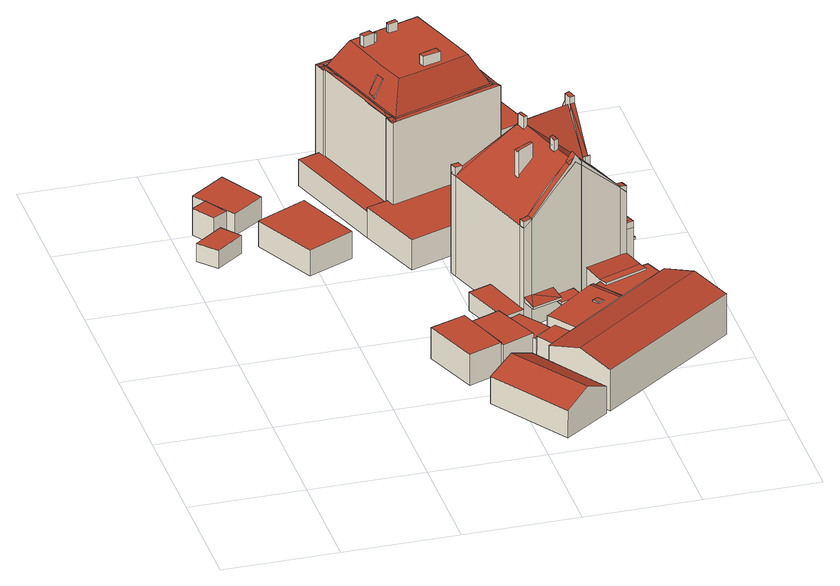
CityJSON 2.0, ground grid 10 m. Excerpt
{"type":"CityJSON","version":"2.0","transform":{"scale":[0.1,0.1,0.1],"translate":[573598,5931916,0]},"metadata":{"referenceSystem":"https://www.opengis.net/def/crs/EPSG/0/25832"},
"CityObjects":{
"building1":{"type":"Building","attributes":{"Grundfläche 2D":"6.346751","Grundhöhe NN":"1.214"},"geometry":[{"type":"Solid","lod":"3","boundaries":[[[[0,1,2,3]],[[4,5,3,2]],[[5,6,0,3]],[[6,7,1,0]],[[7,4,2,1]],[[7,6,5,4]]]],"semantics":{"surfaces":[{"type":"RoofSurface"},{"type":"WallSurface"},{"type":"GroundSurface"}],"values":[[0,1,1,1,1,2]]}}]},
"building2":{"type":"Building","attributes":{"Grundfläche 2D":"3.587829","Grundhöhe NN":"1.177"},"geometry":[{"type":"Solid","lod":"3","boundaries":[[[[8,9,10,11]],[[12,13,11,10]],[[13,14,8,11]],[[14,15,9,8]],[[15,12,10,9]],[[15,14,13,12]]]],"semantics":{"surfaces":[{"type":"RoofSurface"},{"type":"WallSurface"},{"type":"GroundSurface"}],"values":[[0,1,1,1,1,2]]}}]},
"building3":{"type":"Building","attributes":{"Grundfläche 2D":"15.005208","Grundhöhe NN":"1.128"},"geometry":[{"type":"Solid","lod":"3","boundaries":[[[[16,17,18,19]],[[20,21,19,18]],[[21,22,16,19]],[[22,23,17,16]],[[23,20,18,17]],[[23,22,21,20]]]],"semantics":{"surfaces":[{"type":"RoofSurface"},{"type":"WallSurface"},{"type":"GroundSurface"}],"values":[[0,1,1,1,1,2]]}}]},
"building4":{"type":"Building","attributes":{"Grundfläche 2D":"27.622123","Grundhöhe NN":"0.973"},"geometry":[{"type":"Solid","lod":"3","boundaries":[[[[24,25,26,27]],[[28,29,27,26]],[[29,30,24,27]],[[30,31,25,24]],[[31,28,26,25]],[[31,30,29,28]]]],"semantics":{"surfaces":[{"type":"RoofSurface"},{"type":"WallSurface"},{"type":"GroundSurface"}],"values":[[0,1,1,1,1,2]]}}]},
"building5":{"type":"Building","attributes":{"Grundfläche 2D":"43.144175","Grundhöhe NN":"1.647"},"geometry":[{"type":"Solid","lod":"3","boundaries":[[[[32,33,34,35,36,37]],[[38,39,40,41,42]],[[43,44,45,46,47,48,49,50]],[[51,52,53,54]],[[35,34,55,56]],[[37,36,35,56,57,50,49]],[[58,32,37,49,48,59]],[[33,32,58,60]],[[61,40,39,44,43,62]],[[41,40,61,63]],[[42,41,63,64]],[[38,65,66,44,39]],[[38,42,64,65]],[[43,50,57,62]],[[45,44,66,67]],[[46,45,67,68]],[[47,46,68,69]],[[48,47,69,59]],[[51,70,55,34,52]],[[71,53,52,34,33,60]],[[54,53,71,72]],[[51,54,72,70]],[[59,69,68,67,66,65,64,63,61,62,57,56,55,70,72,71,60,58]]]],"semantics":{"surfaces":[{"type":"RoofSurface"},{"type":"WallSurface"},{"type":"GroundSurface"}],"values":[[0,0,0,0,1,1,1,1,1,1,1,1,1,1,1,1,1,1,1,1,1,1,2]]}}]},
"building6":{"type":"Building","attributes":{"Grundfläche 2D":"133.433454","Grundhöhe NN":"2.135"},"children":["building6-1"],"geometry":[{"type":"Solid","lod":"3","boundaries":[[[[73,74,75,76,77,78]],[[76,79,80,77]],[[81,82,83,84,85]],[[81,86,87,82]],[[88,89,75,74,73,78,90,91]],[[79,76,75,89,92]],[[80,79,92,93]],[[90,78,77,80,93]],[[86,81,85,94,95]],[[87,86,95,96]],[[83,82,87,96,97]],[[85,84,83,97,94]],[[93,92,89,88,91,90]],[[95,94,97,96]]]],"semantics":{"surfaces":[{"type":"RoofSurface"},{"type":"WallSurface"},{"type":"GroundSurface"}],"values":[[0,0,0,0,1,1,1,1,1,1,1,1,2,2]]}}]},
"building6-1":{"type":"BuildingInstallation","parents":["building6"],"geometry":[{"type":"MultiSurface","lod":"3","boundaries":[[[98,99,100,101]],[[102,101,100]],[[102,100,103]],[[104,103,100,99]],[[102,105,98,101]],[[105,104,99,98]],[[104,105,102,103]]],"semantics":{"surfaces":[{"type":"RoofSurface"},{"type":"WallSurface"},{"type":"OuterCeilingSurface"}],"values":[0,1,1,1,1,1,2]}}]},
"building7":{"type":"Building","attributes":{"Grundfläche 2D":"217.901909","Grundhöhe NN":"0.982"},"children":["building7-1","building7-2","building7-3","building7-4","building7-5","building7-6","building7-7","building7-8","building7-9"],"geometry":[{"type":"Solid","lod":"3","boundaries":[[[[106,107,108,109,110,111,112,113]],[[111,110,109,108,114,115,116,117]],[[118,107,106,119,120]],[[118,120,121,122,107]],[[123,121,124]],[[107,122,121,123,125]],[[126,107,125,123]],[[123,127,128,129,107,126]],[[128,127,130,131]],[[132,129,128,131]],[[133,131,134]],[[133,135,129,132,131]],[[136,137,129,135,133,138,139]],[[140,129,137,136,139,141,142]],[[143,140,142,141,144,145]],[[115,146,140,143,145,147,148]],[[140,146,115,114,108]],[[149,150,107,129,151]],[[152,151,129,140,153]],[[154,108,107,150]],[[155,108,154]],[[152,153,156,155,154,150,149,151]],[[108,155,156,157,158]],[[153,140,156]],[[157,156,140,108,158]],[[159,160,161,162,163]],[[164,165,166,167,168,169,170,171]],[[172,173,174,175]],[[176,177,178,179]],[[180,181,182,183,184,185]],[[186,161,160,159,179,178,187]],[[162,161,186,188]],[[163,162,188,189]],[[165,164,190,191]],[[166,165,191,192]],[[174,173,193,194]],[[175,174,194,195]],[[172,175,195,196]],[[197,198,177,176]],[[178,177,198,187]],[[181,167,166,182]],[[182,166,192,199,183]],[[184,183,199,200]],[[185,184,200,201]],[[197,176,179,159,163,189,202,120,119,106,113,112,111,203,204]],[[171,124,121,120,202,190,164]],[[123,124,171,170]],[[130,127,123,170,169,131]],[[131,169,168,134]],[[181,180,139,138,133,134,168,167]],[[205,145,144,141,139,180,185,201]],[[172,196,206,203,111,117,116,115,148,147,145,205,193,173]],[[193,205,201,200,199,192,191,190,202,189,188,186,187,198,197,204,203,206,196,195,194]]]],"semantics":{"surfaces":[{"type":"RoofSurface"},{"type":"WallSurface"},{"type":"GroundSurface"}],"values":[[0,0,0,0,0,0,0,0,0,0,0,0,0,0,0,0,0,0,0,0,0,0,0,0,0,0,0,0,0,0,1,1,1,1,1,1,1,1,1,1,1,1,1,1,1,1,1,1,1,1,1,1,2]]}}]},
"building7-1":{"type":"BuildingInstallation","parents":["building7"],"geometry":[{"type":"MultiSurface","lod":"3","boundaries":[[[207,208,209,141,144,145]],[[210,133,138,209,211]],[[209,138,136,141]],[[212,131,210]],[[131,133,210]],[[212,213,214,123,127,130,131]],[[215,216,123,214]],[[120,121,216,217,218]],[[137,209,208,207,143,142]],[[132,128,212,210,211,209,137,135]],[[214,213,212,128,219,126]],[[125,122,118,220,218,217,216,215,214,126]]],"semantics":{"surfaces":[{"type":"RoofSurface"},{"type":"WallSurface"}],"values":[0,0,0,0,0,0,0,0,1,1,1,1]}}]},
"building7-2":{"type":"BuildingInstallation","parents":["building7"],"geometry":[{"type":"MultiSurface","lod":"3","boundaries":[[[221,222,223,224,225]],[[223,222,226,227]],[[227,228,224,223]],[[229,230,231,232,233,221,225,224,228]],[[222,221,233,226]]],"semantics":{"surfaces":[{"type":"RoofSurface"},{"type":"WallSurface"}],"values":[0,1,1,1,1]}}]},
"building7-3":{"type":"BuildingInstallation","parents":["building7"],"geometry":[{"type":"MultiSurface","lod":"3","boundaries":[[[234,235,236,237]],[[238,239,237,236]],[[234,237,239,240]],[[235,234,240,241]],[[236,235,241,238]]],"semantics":{"surfaces":[{"type":"RoofSurface"},{"type":"WallSurface"}],"values":[0,1,1,1,1]}}]},
"building7-4":{"type":"BuildingInstallation","parents":["building7"],"geometry":[{"type":"MultiSurface","lod":"3","boundaries":[[[242,243,244,245]],[[245,244,246,247]],[[248,247,246]],[[249,242,245,247,248,157]],[[246,244,243,250,158]],[[250,243,242,249]]],"semantics":{"surfaces":[{"type":"RoofSurface"},{"type":"WallSurface"}],"values":[0,0,1,1,1,1]}}]},
"building7-5":{"type":"BuildingInstallation","parents":["building7"],"geometry":[{"type":"MultiSurface","lod":"3","boundaries":[[[251,252,253,254]],[[254,253,255,256]],[[251,254,256,257]],[[252,251,257,258]],[[253,252,258,255]]],"semantics":{"surfaces":[{"type":"RoofSurface"},{"type":"WallSurface"}],"values":[0,1,1,1,1]}}]},
"building7-6":{"type":"BuildingInstallation","parents":["building7"],"geometry":[{"type":"MultiSurface","lod":"3","boundaries":[[[259,260,261,262]],[[262,261,263,264]],[[264,265,259,262]],[[260,259,265,266]],[[266,263,261,260]]],"semantics":{"surfaces":[{"type":"RoofSurface"},{"type":"WallSurface"}],"values":[0,1,1,1,1]}}]},
"building7-7":{"type":"BuildingInstallation","parents":["building7"],"geometry":[{"type":"MultiSurface","lod":"3","boundaries":[[[267,268,269,270]],[[269,268,271,272]],[[270,269,272,273]],[[267,270,273,274]],[[268,267,274,271]]],"semantics":{"surfaces":[{"type":"RoofSurface"},{"type":"WallSurface"}],"values":[0,1,1,1,1]}}]},
"building7-8":{"type":"BuildingInstallation","parents":["building7"],"geometry":[{"type":"MultiSurface","lod":"3","boundaries":[[[275,231,230,276]],[[229,277,276,230]],[[277,278,275,276]],[[278,232,231,275]]],"semantics":{"surfaces":[{"type":"RoofSurface"},{"type":"WallSurface"}],"values":[0,1,1,1]}}]},
"building7-9":{"type":"BuildingInstallation","parents":["building7"],"geometry":[{"type":"MultiSurface","lod":"3","boundaries":[[[279,207,145,147,148]],[[148,115,114,279]],[[280,117,110,109]],[[110,112,109]],[[281,282,109,112,113,106,119,120,218,283]],[[282,281,284,285,286]],[[218,220,284,281,283]],[[286,109,282]],[[146,279,114]],[[207,279,146,143]]],"semantics":{"surfaces":[{"type":"RoofSurface"},{"type":"WallSurface"}],"values":[0,0,0,0,0,1,1,1,1,1]}}]},
"building8":{"type":"Building","attributes":{"Grundfläche 2D":"160.508854","Grundhöhe NN":"1.463"},"children":["building8-1","building8-2","building8-3","building8-4","building8-5","building8-6","building8-7","building8-8","building8-9","building8-10","building8-11","building8-12","building8-13"],"geometry":[{"type":"Solid","lod":"3","boundaries":[[[[287,288,289]],[[290,291,287,289,292]],[[293,294,295,291,290,296]],[[297,298,299,300,301,302,303,304]],[[305,306,307,308]],[[309,310,311,312,313,314,315,316,315,317,315,318,319,308,307,320]],[[309,321,310]],[[322,323,313,312]],[[324,313,323]],[[325,313,324]],[[326,327,328,329,330,331]],[[332,331,330]],[[315,314,313,325,333,330,329,328,327,334,335,336,337,338,339,308,319,318]],[[340,341,308,339,338,342,343]],[[344,345,346]],[[347,345,344]],[[348,308,341,340,346,345]],[[305,308,348,306]],[[349,350,351,352]],[[353,354,351,350,355]],[[356,357,358,359,360,361,362,363,364,365,366]],[[367,368,369,370,371]],[[302,301,372,373]],[[304,303,302,373,374,375]],[[297,304,375,376]],[[371,309,320,307,377,378,367]],[[321,309,371,370]],[[307,306,379,377]],[[370,380,321]],[[321,380,381,382]],[[383,310,321,382,381,380,384,385]],[[383,310,383,385,384,385]],[[384,386,387,388,389,324,323,322,312,311,310,383,385]],[[325,324,389,390]],[[353,330,333,325,390,391,354]],[[330,353,355,332]],[[332,355,392,393,331]],[[299,298,297,376,394,395,396,397,398,347,344,346,340,343,342,338,337,336,335,334,327,326,331,393,372,301,300]],[[348,345,347,398,399]],[[306,348,399,379]],[[289,288,363,362,292]],[[293,296,290,292,362,400,401,402]],[[295,294,293,402,403]],[[288,287,291,295,403,404,364,363]],[[360,352,351,354,391,405,361]],[[352,360,359,349]],[[349,359,358,350]],[[358,406,350]],[[355,350,406,392]],[[362,361,405,400]],[[365,364,404,407]],[[366,365,407,408]],[[356,366,408,409]],[[357,356,409,410]],[[358,357,410,406]],[[368,367,378,411]],[[369,368,411,412]],[[370,369,412,380]],[[377,379,399,398,397,396,395,394,376,375,374,373,372,393,392,406,410,409,408,407,404,403,402,401,400,405,391,390,389,388,387,386,384,380,412,411,378]]]],"semantics":{"surfaces":[{"type":"RoofSurface"},{"type":"WallSurface"},{"type":"GroundSurface"}],"values":[[0,0,0,0,0,0,0,0,0,0,0,0,0,0,0,0,0,0,0,0,0,0,1,1,1,1,1,1,1,1,1,1,1,1,1,1,1,1,1,1,1,1,1,1,1,1,1,1,1,1,1,1,1,1,1,1,1,1,2]]}}]},
"building8-1":{"type":"BuildingInstallation","parents":["building8"],"geometry":[{"type":"MultiSurface","lod":"3","boundaries":[[[413,414,415,416]],[[416,415,417,418]],[[413,416,418,419]],[[414,413,419,420]],[[415,414,420,417]]],"semantics":{"surfaces":[{"type":"RoofSurface"},{"type":"WallSurface"}],"values":[0,1,1,1,1]}}]},
"building8-2":{"type":"BuildingInstallation","parents":["building8"],"geometry":[{"type":"MultiSurface","lod":"3","boundaries":[[[421,422,423,424,425,426,427,428,429,430]],[[424,423,297,298]],[[425,424,298,431]],[[426,425,431,432]],[[432,433,427,426]],[[428,427,433,300]],[[428,300,301,429]],[[301,302,430,429]],[[302,303,304,422,421,430]],[[304,297,423,422]]],"semantics":{"surfaces":[{"type":"RoofSurface"},{"type":"WallSurface"}],"values":[0,1,1,1,1,1,1,1,1,1]}}]},
"building8-3":{"type":"BuildingInstallation","parents":["building8"],"geometry":[{"type":"MultiSurface","lod":"3","boundaries":[[[344,434,435,436]],[[437,434,344,438]],[[344,436,346]],[[438,344,347]],[[347,345,437,438]],[[437,345,439,435,434]]],"semantics":{"surfaces":[{"type":"RoofSurface"},{"type":"WallSurface"}],"values":[0,0,1,1,1,1]}}]},
"building8-4":{"type":"BuildingInstallation","parents":["building8"],"geometry":[{"type":"MultiSurface","lod":"3","boundaries":[[[440,441,442,443,444,445]],[[441,440,446,315]],[[315,447,442,441]],[[444,443,442,447,316,448]],[[445,444,448,314]],[[440,445,314,446]]],"semantics":{"surfaces":[{"type":"RoofSurface"},{"type":"WallSurface"}],"values":[0,1,1,1,1,1]}}]},
"building8-5":{"type":"BuildingInstallation","parents":["building8"],"geometry":[{"type":"MultiSurface","lod":"3","boundaries":[[[449,450,451,452,453,454]],[[436,435,450,449]],[[450,435,439,341,455,456,452,451]],[[456,457,453,452]],[[457,343,340,346,436,449,454,453]]],"semantics":{"surfaces":[{"type":"RoofSurface"},{"type":"WallSurface"}],"values":[0,1,1,1,1]}}]},
"building8-6":{"type":"BuildingInstallation","parents":["building8"],"geometry":[{"type":"MultiSurface","lod":"3","boundaries":[[[458,459,460,461,462]],[[463,461,460]],[[458,462,464,465]],[[459,458,465,466]],[[467,463,460,459,466,468]],[[461,463,467,317]],[[462,461,317,464]]],"semantics":{"surfaces":[{"type":"RoofSurface"},{"type":"WallSurface"}],"values":[0,0,1,1,1,1,1]}}]},
"building8-7":{"type":"BuildingInstallation","parents":["building8"],"geometry":[{"type":"MultiSurface","lod":"3","boundaries":[[[469,456,470]],[[457,456,469]],[[471,469,470,472,473]],[[471,473,474]],[[470,456,455,339]],[[475,473,472,470,339,476]],[[475,337,474,473]],[[342,343,457,469,471,474,337,338]]],"semantics":{"surfaces":[{"type":"RoofSurface"},{"type":"WallSurface"}],"values":[0,0,0,0,1,1,1,1]}}]},
"building8-8":{"type":"BuildingInstallation","parents":["building8"],"geometry":[{"type":"MultiSurface","lod":"3","boundaries":[[[477,478,479,480]],[[481,482,479,478]],[[483,484,485,486,482,481]],[[487,488,489,484]],[[489,485,484]],[[490,491,492,493,494,488,487]],[[494,493,495]],[[493,496,497,498,499,500,495]],[[499,498,501,502,503]],[[329,504,481,478,477,480,331,328]],[[481,504,505,484,483]],[[505,506,487,484]],[[506,313,490,487]],[[497,496,493,492,491,490,313,507,508,509,510,498]],[[510,511,501,498]],[[502,501,511,309]],[[309,321,503,502]],[[321,310,499,503]],[[499,310,311,312,322,323,324,489,488,494,495,500]],[[324,325,485,489]],[[485,325,333,330,482,486]],[[330,332,479,482]],[[480,479,332,331]]],"semantics":{"surfaces":[{"type":"RoofSurface"},{"type":"WallSurface"}],"values":[0,0,0,0,0,0,0,0,0,1,1,1,1,1,1,1,1,1,1,1,1,1,1]}}]},
"building8-9":{"type":"BuildingInstallation","parents":["building8"],"geometry":[{"type":"MultiSurface","lod":"3","boundaries":[[[512,513,514,515,516]],[[319,517,514,513]],[[516,515,514,517,518,519]],[[519,318,512,516]],[[513,512,318,319]]],"semantics":{"surfaces":[{"type":"RoofSurface"},{"type":"WallSurface"}],"values":[0,1,1,1,1]}}]},
"building8-10":{"type":"BuildingInstallation","parents":["building8"],"geometry":[{"type":"MultiSurface","lod":"3","boundaries":[[[520,521,522,523,524]],[[307,525,522,521]],[[525,305,348,524,523,522]],[[348,306,520,524]],[[306,307,521,520]]],"semantics":{"surfaces":[{"type":"RoofSurface"},{"type":"WallSurface"}],"values":[0,1,1,1,1]}}]},
"building8-11":{"type":"BuildingInstallation","parents":["building8"],"geometry":[{"type":"MultiSurface","lod":"3","boundaries":[[[526,527,528,529]],[[530,531,529,528]],[[531,532,526,529]],[[532,533,527,526]],[[533,530,528,527]],[[533,532,531,530]]],"semantics":{"surfaces":[{"type":"RoofSurface"},{"type":"WallSurface"},{"type":"OuterCeilingSurface"}],"values":[0,1,1,1,1,2]}}]},
"building8-12":{"type":"BuildingInstallation","parents":["building8"],"geometry":[{"type":"MultiSurface","lod":"3","boundaries":[[[383,534,535]],[[536,534,383]],[[536,383,382]],[[537,538,535,534]],[[538,385,383,535]],[[385,381,382,383]],[[381,539,536,382]],[[539,537,534,536]],[[385,538,537,539,381]]],"semantics":{"surfaces":[{"type":"RoofSurface"},{"type":"WallSurface"},{"type":"OuterCeilingSurface"}],"values":[0,0,0,1,1,1,1,1,2]}}]},
"building8-13":{"type":"BuildingInstallation","parents":["building8"],"geometry":[{"type":"MultiSurface","lod":"3","boundaries":[[[540,541,542,543,544]],[[545,546,547,540,544,543]],[[547,548,541,540]],[[549,545,543,542]],[[548,549,542,541]],[[546,545,549,548,547]]],"semantics":{"surfaces":[{"type":"RoofSurface"},{"type":"WallSurface"},{"type":"OuterCeilingSurface"}],"values":[0,1,1,1,1,2]}}]}
},
"vertices":[
[47,361,29],[34,377,29],[9,359,29],[23,344,29],[9,359,12],[23,344,12],[47,361,12],[34,377,12],
[29,380,37],[42,387,37],[30,407,37],[17,399,37],[30,407,12],[17,399,12],[29,380,12],[42,387,12],
[50,391,31],[77,409,32],[55,447,32],[25,427,31],[55,447,11],[25,427,11],[50,391,11],[77,409,11],
[91,316,34],[131,333,35],[107,390,35],[64,371,34],[107,390,10],[64,371,10],[91,316,10],[131,333,10],
[207,170,44],[181,160,44],[195,121,44],[196,118,44],[223,129,44],[224,129,44],[260,115,44],[244,137,44],[225,124,44],[241,99,44],[262,112,44],[226,125,40],[244,137,40],[239,143,40],[240,143,40],[223,167,40],[211,161,40],[224,129,40],[223,129,40],[166,110,45],[195,121,45],[178,169,45],[147,158,45],[195,121,16],[196,118,16],[223,129,16],[207,170,16],[211,161,16],[181,160,16],[225,124,16],[226,125,16],[241,99,16],[262,112,16],[260,115,16],[244,137,16],[239,143,16],[240,143,16],[223,167,16],[166,110,16],[178,169,16],[147,158,16],
[310,148,59],[262,112,59],[224,84,59],[243,59,68],[363,148,68],[345,173,59],[261,34,59],[382,122,59],[193,84,57],[238,18,57],[257,31,46],[240,57,46],[214,97,46],[172,71,46],[217,3,46],[262,112,21],[224,84,21],[345,173,21],[310,148,21],[261,34,21],[382,122,21],[214,97,21],[172,71,21],[217,3,21],[257,31,21],
[360,165,49],[353,174,49],[347,169,49],[354,160,49],[354,160,47],[347,169,47],[353,174,47],[360,165,47],
[196,482,114],[145,458,115],[233,488,115],[234,490,115],[234,491,114],[236,495,114],[232,494,114],[205,485,114],[238,477,115],[252,446,114],[245,469,114],[237,492,114],[143,459,114],[163,471,114],[137,463,114],[139,459,114],[143,458,114],[142,453,114],[141,453,114],[144,456,114],[151,436,114],[160,401,114],[170,377,114],[176,366,115],[162,393,114],[170,370,114],[174,367,114],[170,367,114],[169,369,114],[174,366,114],[174,363,114],[175,364,114],[171,362,114],[172,359,114],[263,396,115],[176,361,114],[224,380,114],[266,394,114],[269,392,114],[271,392,114],[259,417,114],[269,396,114],[262,418,114],[176,406,140],[162,450,140],[184,383,140],[209,391,140],[247,404,140],[193,461,140],[224,471,140],[242,419,140],[237,459,126],[236,466,123],[196,482,69],[191,495,69],[190,497,69],[158,486,69],[163,471,69],[139,459,34],[120,453,34],[151,361,34],[170,367,34],[169,369,34],[170,370,34],[142,453,34],[141,453,34],[252,446,69],[269,396,69],[296,405,69],[279,455,69],[205,485,58],[200,498,58],[191,495,58],[196,482,58],[172,359,38],[170,367,38],[151,361,38],[172,303,38],[284,342,38],[269,392,38],[190,497,10],[191,495,10],[158,486,10],[163,471,10],[139,459,10],[120,453,10],[151,361,10],[269,396,10],[296,405,10],[279,455,10],[252,446,10],[205,485,10],[200,498,10],[172,303,10],[284,342,10],[269,392,10],[137,463,10],[236,495,10],[232,494,10],[271,392,10],[237,492,10],
[266,394,115],[224,380,115],[175,364,115],[174,367,115],[174,366,115],[170,377,115],[165,394,115],[151,436,115],[144,456,115],[143,458,115],[143,459,115],[143,460,115],[165,394,114],[143,460,114],
[177,445,150],[168,442,150],[170,437,150],[179,440,150],[178,441,150],[168,442,140],[170,437,140],[179,440,140],[178,441,140],[178,441,148],[178,444,148],[178,444,140],[177,445,140],
[206,401,149],[208,396,149],[223,400,149],[221,406,149],[223,400,140],[221,406,140],[206,401,140],[208,396,140],
[241,460,119],[238,467,119],[236,466,124],[237,459,127],[231,465,132],[234,458,132],[234,458,131],[241,460,118],[238,467,118],
[165,403,118],[167,395,118],[175,398,133],[172,405,133],[175,398,132],[172,405,132],[165,403,117],[167,395,117],
[195,453,148],[203,455,148],[202,459,148],[194,456,148],[202,459,140],[194,456,140],[195,453,140],[203,455,140],
[253,423,119],[246,421,133],[248,413,132],[255,416,118],[246,421,132],[248,413,131],[255,416,117],[253,423,118],
[181,445,148],[182,443,148],[182,443,140],[181,445,140],
[259,417,115],[234,491,115],[206,481,115],[222,486,115],[168,469,115],[168,469,114],[222,486,114],[234,490,114],
[307,151,51],[309,152,50],[292,174,50],[284,176,52],[304,149,52],[288,180,50],[239,143,50],[244,137,50],[260,115,50],[240,143,50],[316,246,68],[317,243,68],[317,242,68],[323,226,68],[324,223,68],[334,226,68],[328,243,68],[326,249,68],[206,281,113],[199,283,108],[201,277,108],[254,273,153],[230,190,108],[239,187,114],[258,194,133],[274,199,148],[277,206,153],[271,224,153],[268,231,153],[267,227,151],[240,231,129],[257,265,153],[254,272,153],[217,230,108],[232,185,108],[277,200,151],[279,201,153],[284,203,148],[285,203,148],[324,223,108],[323,226,108],[323,222,109],[322,221,110],[320,215,114],[324,222,108],[326,217,108],[289,204,144],[317,242,108],[317,243,108],[316,246,108],[309,265,108],[309,266,108],[304,267,112],[301,290,153],[297,288,153],[308,268,112],[302,286,147],[293,312,115],[288,314,108],[300,294,146],[292,316,108],[205,284,108],[335,192,50],[332,199,50],[295,185,50],[298,178,50],[320,215,51],[289,204,51],[326,217,51],[349,176,48],[339,201,48],[332,199,48],[335,192,48],[298,178,48],[295,185,48],[288,180,48],[309,152,48],[307,151,48],[310,148,48],[345,173,48],[217,230,32],[197,223,32],[213,179,32],[232,185,32],[230,190,32],[324,223,15],[334,226,15],[328,243,15],[326,249,15],[316,246,15],[201,277,15],[217,230,15],[199,283,15],[232,185,15],[232,185,39],[232,185,44],[239,187,44],[239,187,15],[239,187,39],[274,199,15],[277,200,15],[279,201,15],[284,203,15],[285,203,15],[289,204,15],[326,217,15],[324,222,15],[309,265,15],[309,266,15],[308,268,15],[293,312,15],[292,316,15],[205,284,15],[288,180,15],[240,143,15],[239,143,15],[260,115,15],[307,151,15],[295,185,15],[332,199,15],[310,148,15],[345,173,15],[349,176,15],[339,201,15],[197,223,15],[213,179,15],
[279,151,53],[283,146,53],[288,149,53],[284,154,53],[288,149,52],[284,154,52],[279,151,52],[283,146,52],
[328,243,74],[326,249,74],[316,246,74],[317,243,74],[324,245,74],[329,228,74],[330,228,74],[323,226,74],[324,223,74],[334,226,74],[324,245,68],[329,228,68],[330,228,68],
[289,310,115],[296,292,155],[300,294,155],[288,314,113],[292,316,113],[296,292,146],
[269,231,162],[268,231,162],[266,230,162],[267,227,162],[268,223,162],[271,224,162],[269,231,153],[266,230,151],[268,223,151],
[300,294,161],[296,292,161],[297,288,161],[298,285,161],[302,286,161],[301,290,161],[298,285,147],[298,285,155],[302,286,155],
[252,238,155],[238,234,152],[239,230,152],[240,231,152],[253,235,155],[240,230,152],[253,235,141],[252,238,141],[238,234,128],[240,230,128],[239,230,128],
[308,268,115],[304,267,115],[309,266,116],[304,266,115],[305,264,117],[309,265,117],[305,264,112],[304,266,112],
[323,222,114],[322,221,115],[326,217,114],[324,222,114],[318,220,115],[320,215,115],[294,212,140],[283,208,152],[285,203,152],[289,204,148],[278,206,160],[279,201,160],[284,203,152],[277,206,160],[275,205,157],[272,204,153],[272,204,152],[277,200,157],[274,199,152],[259,200,139],[253,198,133],[237,192,115],[239,187,115],[258,194,135],[231,190,114],[230,190,114],[232,185,114],[318,220,114],[283,208,148],[278,206,153],[272,204,148],[261,200,137],[253,198,130],[237,192,114],[231,190,108],
[257,265,162],[254,272,162],[251,271,162],[252,270,162],[254,264,162],[251,271,151],[252,270,151],[254,264,150],
[199,283,116],[201,277,116],[207,279,116],[206,281,116],[205,284,116],[207,279,113],
[338,234,54],[334,245,54],[328,243,54],[332,232,54],[328,243,52],[332,232,52],[338,234,52],[334,245,52],
[262,181,41],[258,194,44],[236,172,41],[262,181,39],[258,194,39],[236,172,39],
[258,194,36],[262,181,36],[281,188,36],[277,200,36],[274,199,36],[277,200,34],[274,199,34],[258,194,34],[262,181,34],[281,188,34]
]}
